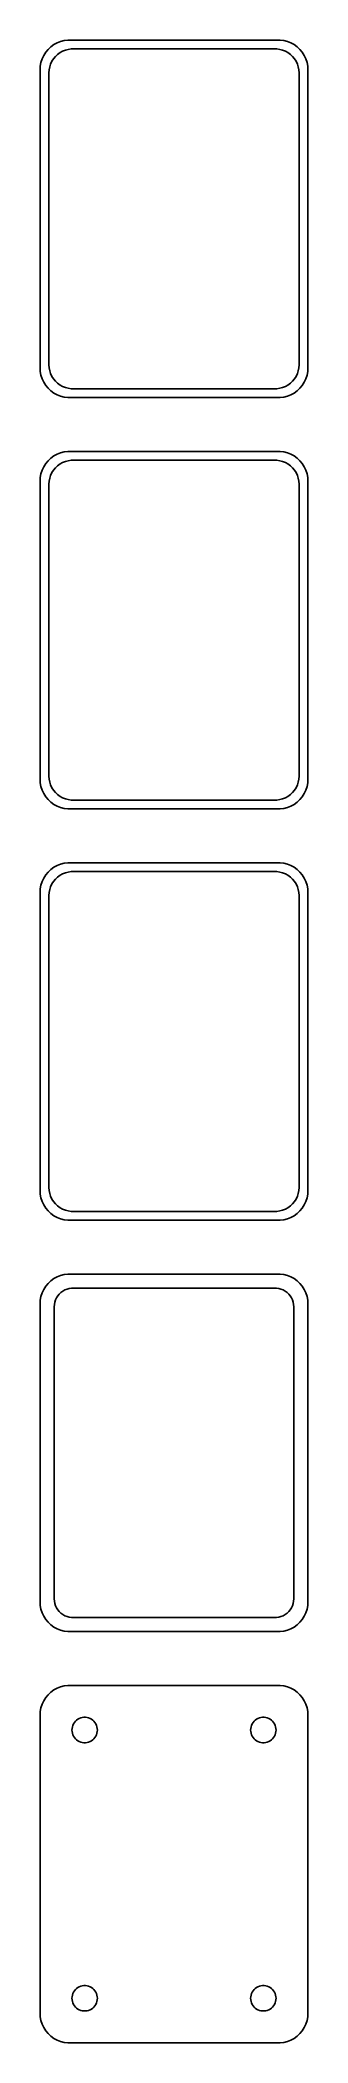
# Model space of a CAD drawing. Header units: metres. Extents: x -22 to 22, y 315 to 651.
import ezdxf

# ---------------------------------------------------------------- set-up
doc = ezdxf.new("R2010")
doc.units = ezdxf.units.M

msp = doc.modelspace()

# ---------------------------------------------------------------- linework, layer by layer
for p, q in [((-21.5451, 648.939), (-21.8815, 648.409)), ((-21.1448, 649.423), (-21.5451, 648.939)), ((-20.6871, 649.853), (-21.1448, 649.423)), ((-20.1791, 650.222), (-20.6871, 649.853)), ((-19.6289, 650.524), (-20.1791, 650.222)), ((-19.9159, 648.238), (-19.5497, 648.582)), ((-19.0451, 650.755), (-19.6289, 650.524)), ((-19.5497, 648.582), (-19.1433, 648.877)), ((-19.1433, 648.877), (-18.7031, 649.119)), ((-18.4369, 650.911), (-19.0451, 650.755)), ((-18.7031, 649.119), (-18.2361, 649.304)), ((-17.8139, 650.99), (-18.4369, 650.911)), ((-18.2361, 649.304), (-17.7495, 649.429)), ((17.8139, 650.99), (-17.8139, 650.99)), ((-17.7495, 649.429), (-17.2512, 649.492)), ((-17.2512, 649.492), (17.2512, 649.492)), ((17.2512, 649.492), (17.7495, 649.429)), ((17.7495, 649.429), (18.2361, 649.304)), ((18.4369, 650.911), (17.8139, 650.99)), ((18.2361, 649.304), (18.7031, 649.119)), ((19.0451, 650.755), (18.4369, 650.911)), ((18.7031, 649.119), (19.1433, 648.877)), ((19.6289, 650.524), (19.0451, 650.755)), ((19.1433, 648.877), (19.5497, 648.582)), ((19.5497, 648.582), (19.9159, 648.238)), ((20.1791, 650.222), (19.6289, 650.524)), ((20.6871, 649.853), (20.1791, 650.222)), ((21.1448, 649.423), (20.6871, 649.853)), ((21.5451, 648.939), (21.1448, 649.423)), ((21.8815, 648.409), (21.5451, 648.939)), ((-22.4606, 646.627), (-22.5, 646)), ((-22.5, 646), (-22.5, 596)), ((-22.3429, 647.243), (-22.4606, 646.627)), ((-22.1489, 647.841), (-22.3429, 647.243)), ((-21.8815, 648.409), (-22.1489, 647.841)), ((-21, 645.5), (-20.9684, 646.001)), ((-21, 596.5), (-21, 645.5)), ((-20.9684, 646.001), (-20.8743, 646.495)), ((-20.8743, 646.495), (-20.7191, 646.972)), ((-20.7191, 646.972), (-20.5052, 647.427)), ((-20.5052, 647.427), (-20.2361, 647.851)), ((-20.2361, 647.851), (-19.9159, 648.238)), ((19.9159, 648.238), (20.2361, 647.851)), ((20.2361, 647.851), (20.5052, 647.427)), ((20.5052, 647.427), (20.7191, 646.972)), ((20.7191, 646.972), (20.8743, 646.495)), ((20.8743, 646.495), (20.9684, 646.001)), ((20.9684, 646.001), (21, 645.5)), ((21, 645.5), (21, 596.5)), ((22.1489, 647.841), (21.8815, 648.409)), ((22.3429, 647.243), (22.1489, 647.841)), ((22.4606, 646.627), (22.3429, 647.243)), ((22.5, 646), (22.4606, 646.627)), ((22.5, 596), (22.5, 646)), ((-22.5, 596), (-22.4606, 595.373)), ((-22.4606, 595.373), (-22.3429, 594.757)), ((-22.3429, 594.757), (-22.1489, 594.159)), ((-20.9684, 595.999), (-21, 596.5)), ((-20.8743, 595.505), (-20.9684, 595.999)), ((-20.7191, 595.028), (-20.8743, 595.505)), ((-20.5052, 594.573), (-20.7191, 595.028)), ((20.7191, 595.028), (20.5052, 594.573)), ((20.8743, 595.505), (20.7191, 595.028)), ((20.9684, 595.999), (20.8743, 595.505)), ((21, 596.5), (20.9684, 595.999)), ((22.1489, 594.159), (22.3429, 594.757)), ((22.3429, 594.757), (22.4606, 595.373)), ((22.4606, 595.373), (22.5, 596)), ((-22.1489, 594.159), (-21.8815, 593.591)), ((-21.8815, 593.591), (-21.5451, 593.061)), ((-21.5451, 593.061), (-21.1448, 592.577)), ((-21.1448, 592.577), (-20.6871, 592.147)), ((-20.6871, 592.147), (-20.1791, 591.778)), ((-20.2361, 594.149), (-20.5052, 594.573)), ((-19.9159, 593.762), (-20.2361, 594.149)), ((-20.1791, 591.778), (-19.6289, 591.476)), ((-19.5497, 593.418), (-19.9159, 593.762)), ((-19.6289, 591.476), (-19.0451, 591.245)), ((-19.1433, 593.123), (-19.5497, 593.418)), ((-18.7031, 592.881), (-19.1433, 593.123)), ((-18.2361, 592.696), (-18.7031, 592.881)), ((-17.7495, 592.571), (-18.2361, 592.696)), ((-17.2512, 592.508), (-17.7495, 592.571)), ((17.2512, 592.508), (-17.2512, 592.508)), ((17.7495, 592.571), (17.2512, 592.508)), ((18.2361, 592.696), (17.7495, 592.571)), ((18.7031, 592.881), (18.2361, 592.696)), ((19.1433, 593.123), (18.7031, 592.881)), ((19.0451, 591.245), (19.6289, 591.476)), ((19.5497, 593.418), (19.1433, 593.123)), ((19.9159, 593.762), (19.5497, 593.418)), ((19.6289, 591.476), (20.1791, 591.778)), ((20.2361, 594.149), (19.9159, 593.762)), ((20.1791, 591.778), (20.6871, 592.147)), ((20.5052, 594.573), (20.2361, 594.149)), ((20.6871, 592.147), (21.1448, 592.577)), ((21.1448, 592.577), (21.5451, 593.061)), ((21.5451, 593.061), (21.8815, 593.591)), ((21.8815, 593.591), (22.1489, 594.159)), ((-19.0451, 591.245), (-18.4369, 591.089)), ((-18.4369, 591.089), (-17.8139, 591.01)), ((-17.8139, 591.01), (17.8139, 591.01)), ((17.8139, 591.01), (18.4369, 591.089)), ((18.4369, 591.089), (19.0451, 591.245)), ((-19.6289, 581.524), (-20.1791, 581.222)), ((-19.0451, 581.755), (-19.6289, 581.524)), ((-18.4369, 581.911), (-19.0451, 581.755)), ((-17.8139, 581.99), (-18.4369, 581.911)), ((17.8139, 581.99), (-17.8139, 581.99)), ((18.4369, 581.911), (17.8139, 581.99)), ((19.0451, 581.755), (18.4369, 581.911)), ((19.6289, 581.524), (19.0451, 581.755)), ((20.1791, 581.222), (19.6289, 581.524)), ((-22.3429, 578.243), (-22.4606, 577.627)), ((-22.1489, 578.841), (-22.3429, 578.243)), ((-21.8815, 579.409), (-22.1489, 578.841)), ((-21.5451, 579.939), (-21.8815, 579.409)), ((-21.1448, 580.423), (-21.5451, 579.939)), ((-20.6871, 580.853), (-21.1448, 580.423)), ((-20.8743, 577.495), (-20.7191, 577.972)), ((-20.7191, 577.972), (-20.5052, 578.427)), ((-20.1791, 581.222), (-20.6871, 580.853)), ((-20.5052, 578.427), (-20.2361, 578.851)), ((-20.2361, 578.851), (-19.9159, 579.238)), ((-19.9159, 579.238), (-19.5497, 579.582)), ((-19.5497, 579.582), (-19.1433, 579.877)), ((-19.1433, 579.877), (-18.7031, 580.119)), ((-18.7031, 580.119), (-18.2361, 580.304)), ((-18.2361, 580.304), (-17.7495, 580.429)), ((-17.7495, 580.429), (-17.2512, 580.492)), ((-17.2512, 580.492), (17.2512, 580.492)), ((17.2512, 580.492), (17.7495, 580.429)), ((17.7495, 580.429), (18.2361, 580.304)), ((18.2361, 580.304), (18.7031, 580.119)), ((18.7031, 580.119), (19.1433, 579.877)), ((19.1433, 579.877), (19.5497, 579.582)), ((19.5497, 579.582), (19.9159, 579.238)), ((19.9159, 579.238), (20.2361, 578.851)), ((20.6871, 580.853), (20.1791, 581.222)), ((20.2361, 578.851), (20.5052, 578.427)), ((20.5052, 578.427), (20.7191, 577.972)), ((21.1448, 580.423), (20.6871, 580.853)), ((20.7191, 577.972), (20.8743, 577.495)), ((21.5451, 579.939), (21.1448, 580.423)), ((21.8815, 579.409), (21.5451, 579.939)), ((22.1489, 578.841), (21.8815, 579.409)), ((22.3429, 578.243), (22.1489, 578.841)), ((22.4606, 577.627), (22.3429, 578.243)), ((-22.4606, 577.627), (-22.5, 577)), ((-22.5, 577), (-22.5, 527)), ((-21, 576.5), (-20.9684, 577.001)), ((-21, 527.5), (-21, 576.5)), ((-20.9684, 577.001), (-20.8743, 577.495)), ((20.8743, 577.495), (20.9684, 577.001)), ((20.9684, 577.001), (21, 576.5)), ((21, 576.5), (21, 527.5)), ((22.5, 577), (22.4606, 577.627)), ((22.5, 527), (22.5, 577)), ((-20.9684, 526.999), (-21, 527.5)), ((21, 527.5), (20.9684, 526.999)), ((-22.5, 527), (-22.4606, 526.373)), ((-22.4606, 526.373), (-22.3429, 525.757)), ((-22.3429, 525.757), (-22.1489, 525.159)), ((-22.1489, 525.159), (-21.8815, 524.591)), ((-21.8815, 524.591), (-21.5451, 524.061)), ((-20.8743, 526.505), (-20.9684, 526.999)), ((-20.7191, 526.028), (-20.8743, 526.505)), ((-20.5052, 525.573), (-20.7191, 526.028)), ((-20.2361, 525.149), (-20.5052, 525.573)), ((-19.9159, 524.762), (-20.2361, 525.149)), ((-19.5497, 524.418), (-19.9159, 524.762)), ((-19.1433, 524.123), (-19.5497, 524.418)), ((19.5497, 524.418), (19.1433, 524.123)), ((19.9159, 524.762), (19.5497, 524.418)), ((20.2361, 525.149), (19.9159, 524.762)), ((20.5052, 525.573), (20.2361, 525.149)), ((20.7191, 526.028), (20.5052, 525.573)), ((20.8743, 526.505), (20.7191, 526.028)), ((20.9684, 526.999), (20.8743, 526.505)), ((21.5451, 524.061), (21.8815, 524.591)), ((21.8815, 524.591), (22.1489, 525.159)), ((22.1489, 525.159), (22.3429, 525.757)), ((22.3429, 525.757), (22.4606, 526.373)), ((22.4606, 526.373), (22.5, 527)), ((-21.5451, 524.061), (-21.1448, 523.577)), ((-21.1448, 523.577), (-20.6871, 523.147)), ((-20.6871, 523.147), (-20.1791, 522.778)), ((-20.1791, 522.778), (-19.6289, 522.476)), ((-19.6289, 522.476), (-19.0451, 522.245)), ((-18.7031, 523.881), (-19.1433, 524.123)), ((-19.0451, 522.245), (-18.4369, 522.089)), ((-18.2361, 523.696), (-18.7031, 523.881)), ((-18.4369, 522.089), (-17.8139, 522.01)), ((-17.7495, 523.571), (-18.2361, 523.696)), ((-17.8139, 522.01), (17.8139, 522.01)), ((-17.2512, 523.508), (-17.7495, 523.571)), ((17.2512, 523.508), (-17.2512, 523.508)), ((17.7495, 523.571), (17.2512, 523.508)), ((18.2361, 523.696), (17.7495, 523.571)), ((17.8139, 522.01), (18.4369, 522.089)), ((18.7031, 523.881), (18.2361, 523.696)), ((18.4369, 522.089), (19.0451, 522.245)), ((19.1433, 524.123), (18.7031, 523.881)), ((19.0451, 522.245), (19.6289, 522.476)), ((19.6289, 522.476), (20.1791, 522.778)), ((20.1791, 522.778), (20.6871, 523.147)), ((20.6871, 523.147), (21.1448, 523.577)), ((21.1448, 523.577), (21.5451, 524.061)), ((-21.5451, 510.939), (-21.8815, 510.409)), ((-21.1448, 511.423), (-21.5451, 510.939)), ((-20.6871, 511.853), (-21.1448, 511.423)), ((-20.1791, 512.222), (-20.6871, 511.853)), ((-19.6289, 512.524), (-20.1791, 512.222)), ((-19.0451, 512.755), (-19.6289, 512.524)), ((-19.5497, 510.582), (-19.1433, 510.877)), ((-19.1433, 510.877), (-18.7031, 511.119)), ((-18.4369, 512.911), (-19.0451, 512.755)), ((-18.7031, 511.119), (-18.2361, 511.304)), ((-17.8139, 512.99), (-18.4369, 512.911)), ((-18.2361, 511.304), (-17.7495, 511.429)), ((17.8139, 512.99), (-17.8139, 512.99)), ((-17.7495, 511.429), (-17.2512, 511.492)), ((-17.2512, 511.492), (17.2512, 511.492)), ((17.2512, 511.492), (17.7495, 511.429)), ((17.7495, 511.429), (18.2361, 511.304)), ((18.4369, 512.911), (17.8139, 512.99)), ((18.2361, 511.304), (18.7031, 511.119)), ((19.0451, 512.755), (18.4369, 512.911)), ((18.7031, 511.119), (19.1433, 510.877)), ((19.6289, 512.524), (19.0451, 512.755)), ((19.1433, 510.877), (19.5497, 510.582)), ((20.1791, 512.222), (19.6289, 512.524)), ((20.6871, 511.853), (20.1791, 512.222)), ((21.1448, 511.423), (20.6871, 511.853)), ((21.5451, 510.939), (21.1448, 511.423)), ((21.8815, 510.409), (21.5451, 510.939)), ((-22.4606, 508.627), (-22.5, 508)), ((-22.5, 508), (-22.5, 458)), ((-22.3429, 509.243), (-22.4606, 508.627)), ((-22.1489, 509.841), (-22.3429, 509.243)), ((-21.8815, 510.409), (-22.1489, 509.841)), ((-21, 507.5), (-20.9684, 508.001)), ((-21, 458.5), (-21, 507.5)), ((-20.9684, 508.001), (-20.8743, 508.495)), ((-20.8743, 508.495), (-20.7191, 508.972)), ((-20.7191, 508.972), (-20.5052, 509.427)), ((-20.5052, 509.427), (-20.2361, 509.851)), ((-20.2361, 509.851), (-19.9159, 510.238)), ((-19.9159, 510.238), (-19.5497, 510.582)), ((19.5497, 510.582), (19.9159, 510.238)), ((19.9159, 510.238), (20.2361, 509.851)), ((20.2361, 509.851), (20.5052, 509.427)), ((20.5052, 509.427), (20.7191, 508.972)), ((20.7191, 508.972), (20.8743, 508.495)), ((20.8743, 508.495), (20.9684, 508.001)), ((20.9684, 508.001), (21, 507.5)), ((21, 507.5), (21, 458.5)), ((22.1489, 509.841), (21.8815, 510.409)), ((22.3429, 509.243), (22.1489, 509.841)), ((22.4606, 508.627), (22.3429, 509.243)), ((22.5, 508), (22.4606, 508.627)), ((22.5, 458), (22.5, 508)), ((-22.5, 458), (-22.4606, 457.373)), ((-22.4606, 457.373), (-22.3429, 456.757)), ((-20.9684, 457.999), (-21, 458.5)), ((-20.8743, 457.505), (-20.9684, 457.999)), ((-20.7191, 457.028), (-20.8743, 457.505)), ((-20.5052, 456.573), (-20.7191, 457.028)), ((20.7191, 457.028), (20.5052, 456.573)), ((20.8743, 457.505), (20.7191, 457.028)), ((20.9684, 457.999), (20.8743, 457.505)), ((21, 458.5), (20.9684, 457.999)), ((22.3429, 456.757), (22.4606, 457.373)), ((22.4606, 457.373), (22.5, 458)), ((-22.3429, 456.757), (-22.1489, 456.159)), ((-22.1489, 456.159), (-21.8815, 455.591)), ((-21.8815, 455.591), (-21.5451, 455.061)), ((-21.5451, 455.061), (-21.1448, 454.577)), ((-21.1448, 454.577), (-20.6871, 454.147)), ((-20.6871, 454.147), (-20.1791, 453.778)), ((-20.2361, 456.149), (-20.5052, 456.573)), ((-19.9159, 455.762), (-20.2361, 456.149)), ((-20.1791, 453.778), (-19.6289, 453.476)), ((-19.5497, 455.418), (-19.9159, 455.762)), ((-19.1433, 455.123), (-19.5497, 455.418)), ((-18.7031, 454.881), (-19.1433, 455.123)), ((-18.2361, 454.696), (-18.7031, 454.881)), ((-17.7495, 454.571), (-18.2361, 454.696)), ((-17.2512, 454.508), (-17.7495, 454.571)), ((17.2512, 454.508), (-17.2512, 454.508)), ((17.7495, 454.571), (17.2512, 454.508)), ((18.2361, 454.696), (17.7495, 454.571)), ((18.7031, 454.881), (18.2361, 454.696)), ((19.1433, 455.123), (18.7031, 454.881)), ((19.5497, 455.418), (19.1433, 455.123)), ((19.9159, 455.762), (19.5497, 455.418)), ((19.6289, 453.476), (20.1791, 453.778)), ((20.2361, 456.149), (19.9159, 455.762)), ((20.1791, 453.778), (20.6871, 454.147)), ((20.5052, 456.573), (20.2361, 456.149)), ((20.6871, 454.147), (21.1448, 454.577)), ((21.1448, 454.577), (21.5451, 455.061)), ((21.5451, 455.061), (21.8815, 455.591)), ((21.8815, 455.591), (22.1489, 456.159)), ((22.1489, 456.159), (22.3429, 456.757)), ((-19.6289, 453.476), (-19.0451, 453.245)), ((-19.0451, 453.245), (-18.4369, 453.089)), ((-18.4369, 453.089), (-17.8139, 453.01)), ((-17.8139, 453.01), (17.8139, 453.01)), ((17.8139, 453.01), (18.4369, 453.089)), ((18.4369, 453.089), (19.0451, 453.245)), ((19.0451, 453.245), (19.6289, 453.476)), ((-19.6289, 443.524), (-20.1791, 443.222)), ((-19.0451, 443.755), (-19.6289, 443.524)), ((-18.4369, 443.911), (-19.0451, 443.755)), ((-17.8139, 443.99), (-18.4369, 443.911)), ((17.8139, 443.99), (-17.8139, 443.99)), ((18.4369, 443.911), (17.8139, 443.99)), ((19.0451, 443.755), (18.4369, 443.911)), ((19.6289, 443.524), (19.0451, 443.755)), ((20.1791, 443.222), (19.6289, 443.524)), ((-22.3429, 440.243), (-22.4606, 439.627)), ((-22.1489, 440.841), (-22.3429, 440.243)), ((-21.8815, 441.409), (-22.1489, 440.841)), ((-21.5451, 441.939), (-21.8815, 441.409)), ((-21.1448, 442.423), (-21.5451, 441.939)), ((-20.6871, 442.853), (-21.1448, 442.423)), ((-20.1791, 443.222), (-20.6871, 442.853)), ((-19.7279, 440), (-19.5184, 440.33)), ((-19.5184, 440.33), (-19.2692, 440.631)), ((-19.2692, 440.631), (-18.9842, 440.899)), ((-18.9842, 440.899), (-18.668, 441.128)), ((-18.668, 441.128), (-18.3254, 441.317)), ((-18.3254, 441.317), (-17.9619, 441.461)), ((-17.9619, 441.461), (-17.5833, 441.558)), ((-17.5833, 441.558), (-17.1954, 441.607)), ((-17.1954, 441.607), (17.1954, 441.607)), ((17.1954, 441.607), (17.5833, 441.558)), ((17.5833, 441.558), (17.9619, 441.461)), ((17.9619, 441.461), (18.3254, 441.317)), ((18.3254, 441.317), (18.668, 441.128)), ((18.668, 441.128), (18.9842, 440.899)), ((18.9842, 440.899), (19.2692, 440.631)), ((19.2692, 440.631), (19.5184, 440.33)), ((19.5184, 440.33), (19.7279, 440)), ((20.6871, 442.853), (20.1791, 443.222)), ((21.1448, 442.423), (20.6871, 442.853)), ((21.5451, 441.939), (21.1448, 442.423)), ((21.8815, 441.409), (21.5451, 441.939)), ((22.1489, 440.841), (21.8815, 441.409)), ((22.3429, 440.243), (22.1489, 440.841)), ((22.4606, 439.627), (22.3429, 440.243)), ((-22.4606, 439.627), (-22.5, 439)), ((-22.5, 439), (-22.5, 389)), ((-20.1129, 438.5), (-20.0884, 438.89)), ((-20.1129, 389.5), (-20.1129, 438.5)), ((-20.0884, 438.89), (-20.0151, 439.274)), ((-20.0151, 439.274), (-19.8943, 439.646)), ((-19.8943, 439.646), (-19.7279, 440)), ((19.7279, 440), (19.8943, 439.646)), ((19.8943, 439.646), (20.0151, 439.274)), ((20.0151, 439.274), (20.0884, 438.89)), ((20.0884, 438.89), (20.1129, 438.5)), ((20.1129, 438.5), (20.1129, 389.5)), ((22.5, 439), (22.4606, 439.627)), ((22.5, 389), (22.5, 439)), ((-22.5, 389), (-22.4606, 388.373)), ((-22.4606, 388.373), (-22.3429, 387.757)), ((-22.3429, 387.757), (-22.1489, 387.159)), ((-22.1489, 387.159), (-21.8815, 386.591)), ((-21.8815, 386.591), (-21.5451, 386.061)), ((-20.0884, 389.11), (-20.1129, 389.5)), ((-20.0151, 388.726), (-20.0884, 389.11)), ((-19.8943, 388.354), (-20.0151, 388.726)), ((-19.7279, 388), (-19.8943, 388.354)), ((-19.5184, 387.67), (-19.7279, 388)), ((-19.2692, 387.369), (-19.5184, 387.67)), ((-18.9842, 387.101), (-19.2692, 387.369)), ((-18.668, 386.872), (-18.9842, 387.101)), ((-18.3254, 386.683), (-18.668, 386.872)), ((-17.9619, 386.539), (-18.3254, 386.683)), ((-17.5833, 386.442), (-17.9619, 386.539)), ((-17.1954, 386.393), (-17.5833, 386.442)), ((17.1954, 386.393), (-17.1954, 386.393)), ((17.5833, 386.442), (17.1954, 386.393)), ((17.9619, 386.539), (17.5833, 386.442)), ((18.3254, 386.683), (17.9619, 386.539)), ((18.668, 386.872), (18.3254, 386.683)), ((18.9842, 387.101), (18.668, 386.872)), ((19.2692, 387.369), (18.9842, 387.101)), ((19.5184, 387.67), (19.2692, 387.369)), ((19.7279, 388), (19.5184, 387.67)), ((19.8943, 388.354), (19.7279, 388)), ((20.0151, 388.726), (19.8943, 388.354)), ((20.0884, 389.11), (20.0151, 388.726)), ((20.1129, 389.5), (20.0884, 389.11)), ((21.5451, 386.061), (21.8815, 386.591)), ((21.8815, 386.591), (22.1489, 387.159)), ((22.1489, 387.159), (22.3429, 387.757)), ((22.3429, 387.757), (22.4606, 388.373)), ((22.4606, 388.373), (22.5, 389)), ((-21.5451, 386.061), (-21.1448, 385.577)), ((-21.1448, 385.577), (-20.6871, 385.147)), ((-20.6871, 385.147), (-20.1791, 384.778)), ((-20.1791, 384.778), (-19.6289, 384.476)), ((-19.6289, 384.476), (-19.0451, 384.245)), ((-19.0451, 384.245), (-18.4369, 384.089)), ((-18.4369, 384.089), (-17.8139, 384.01)), ((-17.8139, 384.01), (17.8139, 384.01)), ((17.8139, 384.01), (18.4369, 384.089)), ((18.4369, 384.089), (19.0451, 384.245)), ((19.0451, 384.245), (19.6289, 384.476)), ((19.6289, 384.476), (20.1791, 384.778)), ((20.1791, 384.778), (20.6871, 385.147)), ((20.6871, 385.147), (21.1448, 385.577)), ((21.1448, 385.577), (21.5451, 386.061)), ((-21.5451, 372.939), (-21.8815, 372.409)), ((-21.1448, 373.423), (-21.5451, 372.939)), ((-20.6871, 373.853), (-21.1448, 373.423)), ((-20.1791, 374.222), (-20.6871, 373.853)), ((-19.6289, 374.524), (-20.1791, 374.222)), ((-19.0451, 374.755), (-19.6289, 374.524)), ((-18.4369, 374.911), (-19.0451, 374.755)), ((-17.8139, 374.99), (-18.4369, 374.911)), ((17.8139, 374.99), (-17.8139, 374.99)), ((18.4369, 374.911), (17.8139, 374.99)), ((19.0451, 374.755), (18.4369, 374.911)), ((19.6289, 374.524), (19.0451, 374.755)), ((20.1791, 374.222), (19.6289, 374.524)), ((20.6871, 373.853), (20.1791, 374.222)), ((21.1448, 373.423), (20.6871, 373.853)), ((21.5451, 372.939), (21.1448, 373.423)), ((21.8815, 372.409), (21.5451, 372.939)), ((-22.4606, 370.627), (-22.5, 370)), ((-22.5, 370), (-22.5, 320)), ((-22.3429, 371.243), (-22.4606, 370.627)), ((-22.1489, 371.841), (-22.3429, 371.243)), ((-21.8815, 372.409), (-22.1489, 371.841)), ((-15.6598, 369.531), (-15.4001, 369.597)), ((-15.4001, 369.597), (-15.1341, 369.631)), ((-15.1341, 369.631), (-14.8659, 369.631)), ((-14.8659, 369.631), (-14.5999, 369.597)), ((-14.5999, 369.597), (-14.3401, 369.531)), ((14.3401, 369.531), (14.5999, 369.597)), ((14.5999, 369.597), (14.8659, 369.631)), ((14.8659, 369.631), (15.1341, 369.631)), ((15.1341, 369.631), (15.4001, 369.597)), ((15.4001, 369.597), (15.6598, 369.531)), ((22.1489, 371.841), (21.8815, 372.409)), ((22.3429, 371.243), (22.1489, 371.841)), ((22.4606, 370.627), (22.3429, 371.243)), ((22.5, 370), (22.4606, 370.627)), ((22.5, 320), (22.5, 370)), ((-17.1353, 367.5), (-17.1185, 367.768)), ((-17.1185, 367.232), (-17.1353, 367.5)), ((-17.1185, 367.768), (-17.0682, 368.031)), ((-17.0682, 366.969), (-17.1185, 367.232)), ((-17.0682, 368.031), (-16.9853, 368.286)), ((-16.9853, 366.714), (-17.0682, 366.969)), ((-16.9853, 368.286), (-16.8712, 368.529)), ((-16.8712, 366.471), (-16.9853, 366.714)), ((-16.8712, 368.529), (-16.7275, 368.755)), ((-16.7275, 366.245), (-16.8712, 366.471)), ((-16.7275, 368.755), (-16.5565, 368.962)), ((-16.5565, 366.038), (-16.7275, 366.245)), ((-16.5565, 368.962), (-16.3611, 369.145)), ((-16.3611, 369.145), (-16.1441, 369.303)), ((-16.1441, 369.303), (-15.9091, 369.432)), ((-15.9091, 369.432), (-15.6598, 369.531)), ((-14.3401, 369.531), (-14.0908, 369.432)), ((-14.0908, 369.432), (-13.8559, 369.303)), ((-13.8559, 369.303), (-13.6389, 369.145)), ((-13.6389, 369.145), (-13.4434, 368.962)), ((-13.4434, 368.962), (-13.2725, 368.755)), ((-13.2725, 366.245), (-13.4434, 366.038)), ((-13.2725, 368.755), (-13.1288, 368.529)), ((-13.1288, 366.471), (-13.2725, 366.245)), ((-13.1288, 368.529), (-13.0146, 368.286)), ((-13.0146, 366.714), (-13.1288, 366.471)), ((-13.0146, 368.286), (-12.9318, 368.031)), ((-12.9318, 366.969), (-13.0146, 366.714)), ((-12.9318, 368.031), (-12.8815, 367.768)), ((-12.8815, 367.232), (-12.9318, 366.969)), ((-12.8815, 367.768), (-12.8647, 367.5)), ((-12.8647, 367.5), (-12.8815, 367.232)), ((12.8647, 367.5), (12.8815, 367.768)), ((12.8815, 367.232), (12.8647, 367.5)), ((12.8815, 367.768), (12.9318, 368.031)), ((12.9318, 366.969), (12.8815, 367.232)), ((12.9318, 368.031), (13.0146, 368.286)), ((13.0146, 366.714), (12.9318, 366.969)), ((13.0146, 368.286), (13.1288, 368.529)), ((13.1288, 366.471), (13.0146, 366.714)), ((13.1288, 368.529), (13.2725, 368.755)), ((13.2725, 366.245), (13.1288, 366.471)), ((13.2725, 368.755), (13.4434, 368.962)), ((13.4434, 366.038), (13.2725, 366.245)), ((13.4434, 368.962), (13.6389, 369.145)), ((13.6389, 369.145), (13.8559, 369.303)), ((13.8559, 369.303), (14.0908, 369.432)), ((14.0908, 369.432), (14.3401, 369.531)), ((15.6598, 369.531), (15.9091, 369.432)), ((15.9091, 369.432), (16.1441, 369.303)), ((16.1441, 369.303), (16.3611, 369.145)), ((16.3611, 369.145), (16.5565, 368.962)), ((16.5565, 368.962), (16.7275, 368.755)), ((16.7275, 366.245), (16.5565, 366.038)), ((16.7275, 368.755), (16.8712, 368.529)), ((16.8712, 366.471), (16.7275, 366.245)), ((16.8712, 368.529), (16.9853, 368.286)), ((16.9853, 366.714), (16.8712, 366.471)), ((16.9853, 368.286), (17.0682, 368.031)), ((17.0682, 366.969), (16.9853, 366.714)), ((17.0682, 368.031), (17.1185, 367.768)), ((17.1185, 367.232), (17.0682, 366.969)), ((17.1185, 367.768), (17.1353, 367.5)), ((17.1353, 367.5), (17.1185, 367.232)), ((-16.3611, 365.855), (-16.5565, 366.038)), ((-16.1441, 365.697), (-16.3611, 365.855)), ((-15.9091, 365.568), (-16.1441, 365.697)), ((-15.6598, 365.469), (-15.9091, 365.568)), ((-15.4001, 365.403), (-15.6598, 365.469)), ((-15.1341, 365.369), (-15.4001, 365.403)), ((-14.8659, 365.369), (-15.1341, 365.369)), ((-14.5999, 365.403), (-14.8659, 365.369)), ((-14.3401, 365.469), (-14.5999, 365.403)), ((-14.0908, 365.568), (-14.3401, 365.469)), ((-13.8559, 365.697), (-14.0908, 365.568)), ((-13.6389, 365.855), (-13.8559, 365.697)), ((-13.4434, 366.038), (-13.6389, 365.855)), ((13.6389, 365.855), (13.4434, 366.038)), ((13.8559, 365.697), (13.6389, 365.855)), ((14.0908, 365.568), (13.8559, 365.697)), ((14.3401, 365.469), (14.0908, 365.568)), ((14.5999, 365.403), (14.3401, 365.469)), ((14.8659, 365.369), (14.5999, 365.403)), ((15.1341, 365.369), (14.8659, 365.369)), ((15.4001, 365.403), (15.1341, 365.369)), ((15.6598, 365.469), (15.4001, 365.403)), ((15.9091, 365.568), (15.6598, 365.469)), ((16.1441, 365.697), (15.9091, 365.568)), ((16.3611, 365.855), (16.1441, 365.697)), ((16.5565, 366.038), (16.3611, 365.855)), ((-17.1353, 322.5), (-17.1185, 322.768)), ((-17.1185, 322.768), (-17.0682, 323.031)), ((-17.0682, 323.031), (-16.9853, 323.286)), ((-16.9853, 323.286), (-16.8712, 323.529)), ((-16.8712, 323.529), (-16.7275, 323.755)), ((-16.7275, 323.755), (-16.5565, 323.962)), ((-16.5565, 323.962), (-16.3611, 324.145)), ((-16.3611, 324.145), (-16.1441, 324.303)), ((-16.1441, 324.303), (-15.9091, 324.432)), ((-15.9091, 324.432), (-15.6598, 324.531)), ((-15.6598, 324.531), (-15.4001, 324.597)), ((-15.4001, 324.597), (-15.1341, 324.631)), ((-15.1341, 324.631), (-14.8659, 324.631)), ((-14.8659, 324.631), (-14.5999, 324.597)), ((-14.5999, 324.597), (-14.3401, 324.531)), ((-14.3401, 324.531), (-14.0908, 324.432)), ((-14.0908, 324.432), (-13.8559, 324.303)), ((-13.8559, 324.303), (-13.6389, 324.145)), ((-13.6389, 324.145), (-13.4434, 323.962)), ((-13.4434, 323.962), (-13.2725, 323.755)), ((-13.2725, 323.755), (-13.1288, 323.529)), ((-13.1288, 323.529), (-13.0146, 323.286)), ((-13.0146, 323.286), (-12.9318, 323.031)), ((-12.9318, 323.031), (-12.8815, 322.768)), ((-12.8815, 322.768), (-12.8647, 322.5)), ((12.8647, 322.5), (12.8815, 322.768)), ((12.8815, 322.768), (12.9318, 323.031)), ((12.9318, 323.031), (13.0146, 323.286)), ((13.0146, 323.286), (13.1288, 323.529)), ((13.1288, 323.529), (13.2725, 323.755)), ((13.2725, 323.755), (13.4434, 323.962)), ((13.4434, 323.962), (13.6389, 324.145)), ((13.6389, 324.145), (13.8559, 324.303)), ((13.8559, 324.303), (14.0908, 324.432)), ((14.0908, 324.432), (14.3401, 324.531)), ((14.3401, 324.531), (14.5999, 324.597)), ((14.5999, 324.597), (14.8659, 324.631)), ((14.8659, 324.631), (15.1341, 324.631)), ((15.1341, 324.631), (15.4001, 324.597)), ((15.4001, 324.597), (15.6598, 324.531)), ((15.6598, 324.531), (15.9091, 324.432)), ((15.9091, 324.432), (16.1441, 324.303)), ((16.1441, 324.303), (16.3611, 324.145)), ((16.3611, 324.145), (16.5565, 323.962)), ((16.5565, 323.962), (16.7275, 323.755)), ((16.7275, 323.755), (16.8712, 323.529)), ((16.8712, 323.529), (16.9853, 323.286)), ((16.9853, 323.286), (17.0682, 323.031)), ((17.0682, 323.031), (17.1185, 322.768)), ((17.1185, 322.768), (17.1353, 322.5)), ((-22.5, 320), (-22.4606, 319.373)), ((-22.4606, 319.373), (-22.3429, 318.757)), ((-17.1185, 322.232), (-17.1353, 322.5)), ((-17.0682, 321.969), (-17.1185, 322.232)), ((-16.9853, 321.714), (-17.0682, 321.969)), ((-16.8712, 321.471), (-16.9853, 321.714)), ((-16.7275, 321.245), (-16.8712, 321.471)), ((-16.5565, 321.038), (-16.7275, 321.245)), ((-16.3611, 320.855), (-16.5565, 321.038)), ((-16.1441, 320.697), (-16.3611, 320.855)), ((-15.9091, 320.568), (-16.1441, 320.697)), ((-15.6598, 320.469), (-15.9091, 320.568)), ((-15.4001, 320.403), (-15.6598, 320.469)), ((-15.1341, 320.369), (-15.4001, 320.403)), ((-14.8659, 320.369), (-15.1341, 320.369)), ((-14.5999, 320.403), (-14.8659, 320.369)), ((-14.3401, 320.469), (-14.5999, 320.403)), ((-14.0908, 320.568), (-14.3401, 320.469)), ((-13.8559, 320.697), (-14.0908, 320.568)), ((-13.6389, 320.855), (-13.8559, 320.697)), ((-13.4434, 321.038), (-13.6389, 320.855)), ((-13.2725, 321.245), (-13.4434, 321.038)), ((-13.1288, 321.471), (-13.2725, 321.245)), ((-13.0146, 321.714), (-13.1288, 321.471)), ((-12.9318, 321.969), (-13.0146, 321.714)), ((-12.8815, 322.232), (-12.9318, 321.969)), ((-12.8647, 322.5), (-12.8815, 322.232)), ((12.8815, 322.232), (12.8647, 322.5)), ((12.9318, 321.969), (12.8815, 322.232)), ((13.0146, 321.714), (12.9318, 321.969)), ((13.1288, 321.471), (13.0146, 321.714)), ((13.2725, 321.245), (13.1288, 321.471)), ((13.4434, 321.038), (13.2725, 321.245)), ((13.6389, 320.855), (13.4434, 321.038)), ((13.8559, 320.697), (13.6389, 320.855)), ((14.0908, 320.568), (13.8559, 320.697)), ((14.3401, 320.469), (14.0908, 320.568)), ((14.5999, 320.403), (14.3401, 320.469)), ((14.8659, 320.369), (14.5999, 320.403)), ((15.1341, 320.369), (14.8659, 320.369)), ((15.4001, 320.403), (15.1341, 320.369)), ((15.6598, 320.469), (15.4001, 320.403)), ((15.9091, 320.568), (15.6598, 320.469)), ((16.1441, 320.697), (15.9091, 320.568)), ((16.3611, 320.855), (16.1441, 320.697)), ((16.5565, 321.038), (16.3611, 320.855)), ((16.7275, 321.245), (16.5565, 321.038)), ((16.8712, 321.471), (16.7275, 321.245)), ((16.9853, 321.714), (16.8712, 321.471)), ((17.0682, 321.969), (16.9853, 321.714)), ((17.1185, 322.232), (17.0682, 321.969)), ((17.1353, 322.5), (17.1185, 322.232)), ((22.3429, 318.757), (22.4606, 319.373)), ((22.4606, 319.373), (22.5, 320)), ((-22.3429, 318.757), (-22.1489, 318.159)), ((-22.1489, 318.159), (-21.8815, 317.591)), ((-21.8815, 317.591), (-21.5451, 317.061)), ((-21.5451, 317.061), (-21.1448, 316.577)), ((-21.1448, 316.577), (-20.6871, 316.147)), ((-20.6871, 316.147), (-20.1791, 315.778)), ((20.1791, 315.778), (20.6871, 316.147)), ((20.6871, 316.147), (21.1448, 316.577)), ((21.1448, 316.577), (21.5451, 317.061)), ((21.5451, 317.061), (21.8815, 317.591)), ((21.8815, 317.591), (22.1489, 318.159)), ((22.1489, 318.159), (22.3429, 318.757)), ((-20.1791, 315.778), (-19.6289, 315.476)), ((-19.6289, 315.476), (-19.0451, 315.245)), ((-19.0451, 315.245), (-18.4369, 315.089)), ((-18.4369, 315.089), (-17.8139, 315.01)), ((-17.8139, 315.01), (17.8139, 315.01)), ((17.8139, 315.01), (18.4369, 315.089)), ((18.4369, 315.089), (19.0451, 315.245)), ((19.0451, 315.245), (19.6289, 315.476)), ((19.6289, 315.476), (20.1791, 315.778))]:
    msp.add_line(p, q)

doc.saveas('drawing.dxf')
